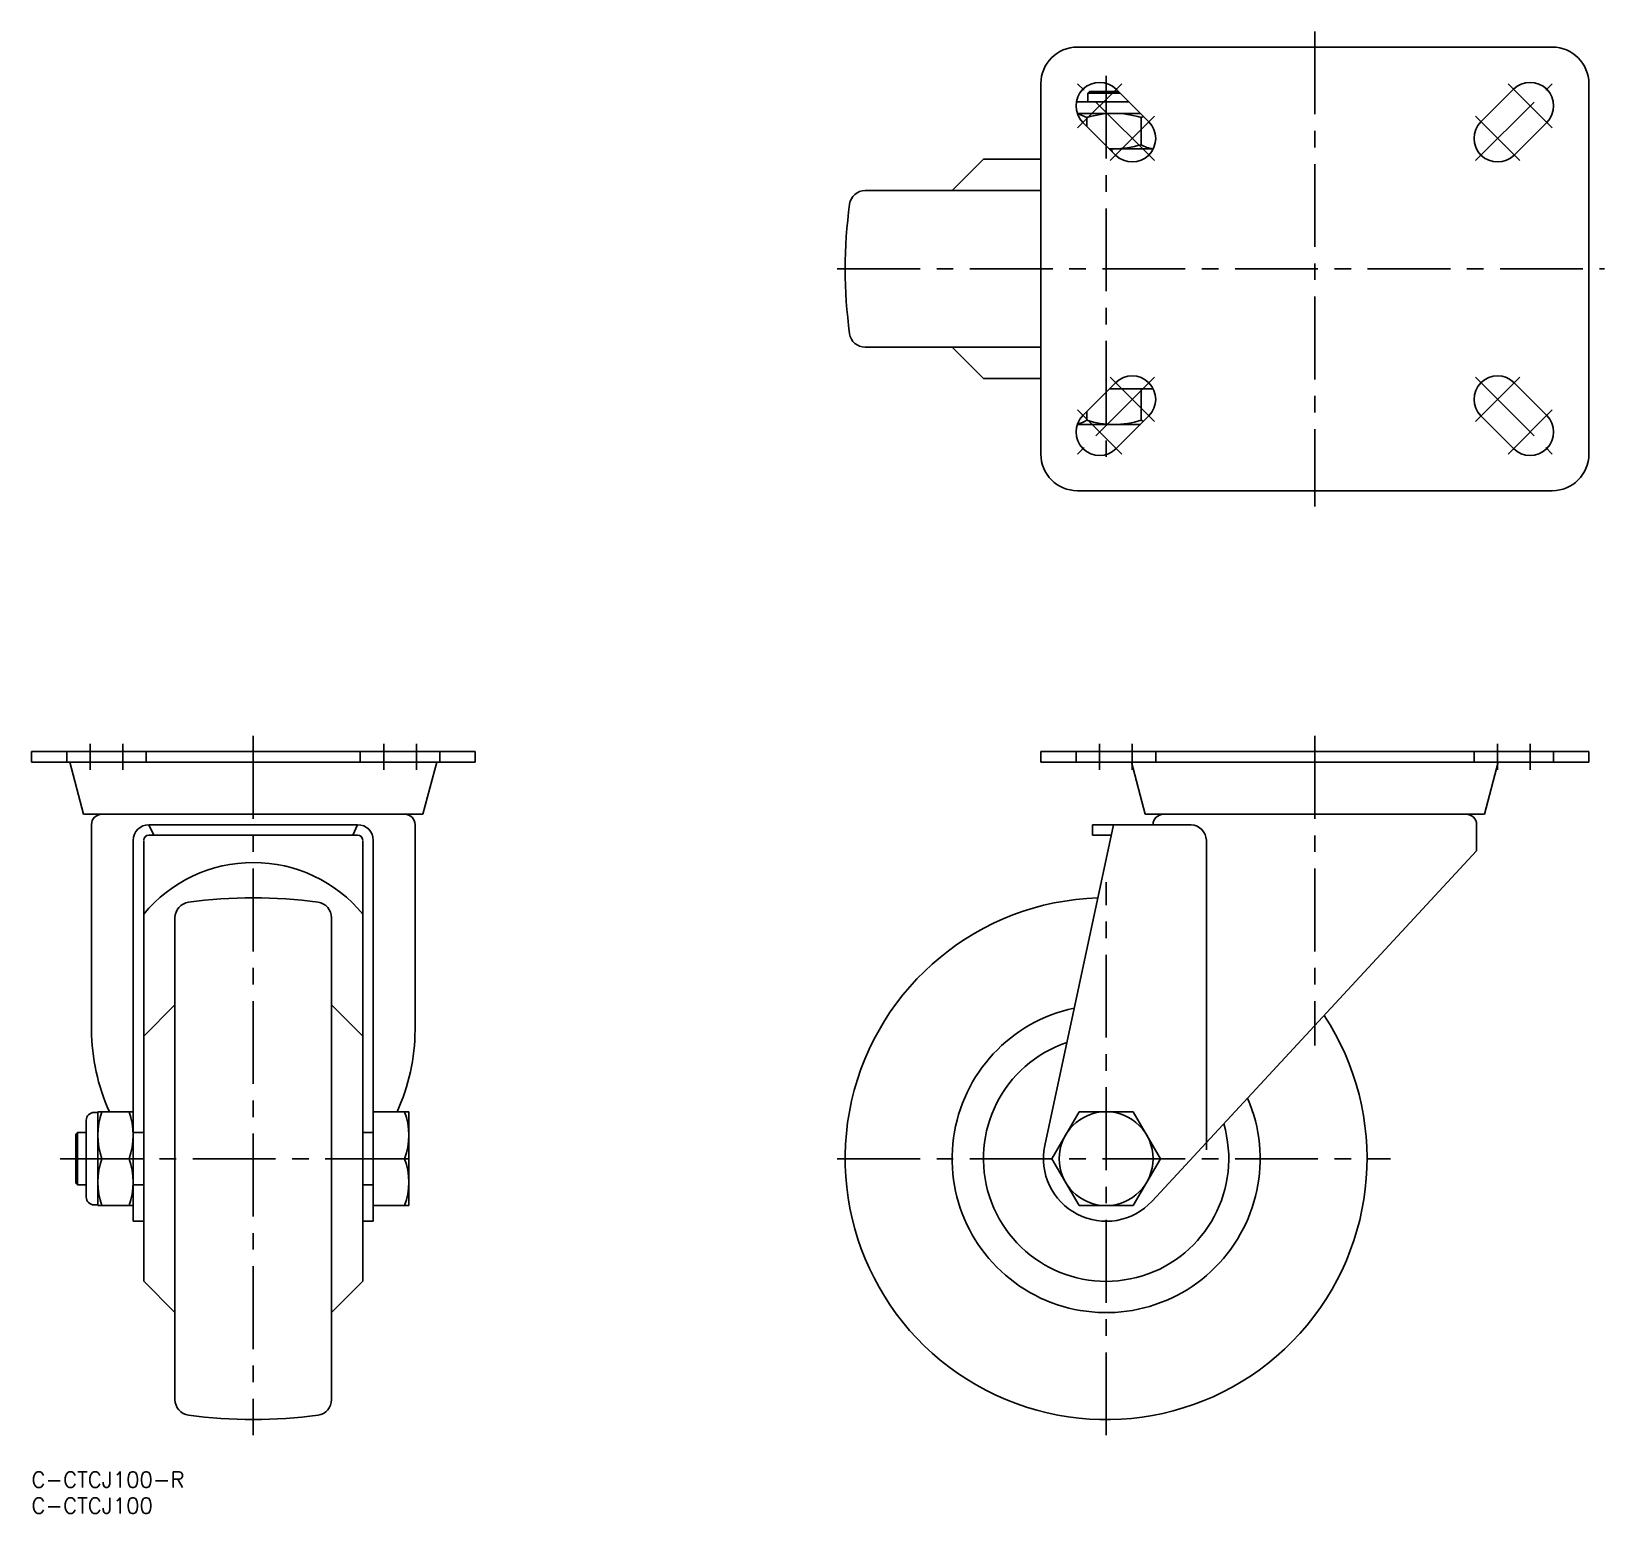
# Model space of a CAD drawing. Extents: x 0 to 301, y -8 to 276.
import ezdxf

# ---------------------------------------------------------------- set-up
doc = ezdxf.new("R2010")
doc.units = 0
doc.header["$LTSCALE"] = 0.5
doc.linetypes.add('CENTER', pattern=[50.8, 31.75, -6.35, 6.35, -6.35])
doc.linetypes.add('DASHED', pattern=[19.05, 12.7, -6.35])
for name, color, linetype in [('MSM_CENTER', 1, 'CENTER'), ('MSM_CONTINUOUS', 7, 'CONTINUOUS'), ('MSM_DASHED', 4, 'DASHED'), ('MSM_PART_NUMBER', 7, 'CONTINUOUS')]:
    doc.layers.add(name, color=color, linetype=linetype)
doc.styles.get("Standard").update_dxf_attribs({"font": 'txt.shx', "height": 3, "bigfont": 'bigfont.shx'})

msp = doc.modelspace()

# ---------------------------------------------------------------- linework, layer by layer
at = {"layer": 'MSM_CENTER'}
for p, q in [((245.91, 276), (245.91, 185)), ((215.16, 251.26), (200.42, 265.99)), ((208.91, 265.99), (200.42, 257.51)), ((205.91, 267.5), (205.91, 193.05)), ((276.67, 251.26), (291.41, 265.99)), ((282.92, 265.99), (291.41, 257.51)), ((215.16, 259.74), (206.67, 251.26)), ((276.67, 259.74), (285.16, 251.26)), ((154.41, 230.5), (301.41, 230.5)), ((215.16, 209.74), (200.42, 195.01)), ((215.16, 201.26), (206.67, 209.74)), ((276.67, 209.74), (291.41, 195.01)), ((276.67, 201.26), (285.16, 209.74)), ((208.91, 195.01), (200.42, 203.49)), ((282.92, 195.01), (291.41, 203.49)), ((11.25, 139.5), (11.25, 134.5)), ((17.5, 139.5), (17.5, 134.5)), ((42.5, 141), (42.5, 7)), ((67.5, 139.5), (67.5, 134.5)), ((73.75, 139.5), (73.75, 134.5)), ((204.66, 139.5), (204.66, 134.5)), ((210.91, 139.5), (210.91, 134.5)), ((245.91, 141), (245.91, 81.7)), ((280.91, 139.5), (280.91, 134.5)), ((287.16, 139.5), (287.16, 134.5)), ((205.91, 7), (205.91, 113)), ((5.5, 60), (75.3, 60)), ((154.41, 60), (260.41, 60))]:
    msp.add_line(p, q, dxfattribs=at)
at = {"layer": 'MSM_CONTINUOUS'}
for p, q in [((291.41, 273), (200.41, 273)), ((193.41, 266), (193.41, 195)), ((298.41, 195), (298.41, 266)), ((210.28, 262.5), (200.23, 262.5)), ((202.71, 264.5), (202.41, 264.2)), ((208.58, 264.2), (202.41, 264.2)), ((202.41, 264.2), (202.41, 262.5)), ((208.28, 264.5), (202.71, 264.5)), ((214.1, 258.68), (207.85, 264.93)), ((283.98, 264.93), (277.73, 258.68)), ((212.48, 260.3), (200.4, 260.3)), ((202.22, 259.5), (202.22, 257.83)), ((213.05, 259.73), (212.61, 259.5)), ((212.61, 259.5), (212.61, 254.3)), ((201.48, 258.57), (207.73, 252.32)), ((284.1, 252.32), (290.35, 258.57)), ((206.51, 253.53), (206.65, 253.52)), ((206.55, 253.5), (214.94, 253.5)), ((206.65, 253.52), (207.41, 253.5)), ((182.41, 251.5), (176.41, 245.5)), ((193.41, 251.5), (182.41, 251.5)), ((193.41, 245.5), (159.74, 245.5)), ((193.41, 215.5), (159.74, 215.5)), ((176.41, 215.5), (182.41, 209.5)), ((193.41, 209.5), (182.41, 209.5)), ((207.73, 208.68), (201.48, 202.43)), ((290.35, 202.43), (284.1, 208.68)), ((206.55, 207.5), (214.94, 207.5)), ((212.61, 207.5), (212.61, 201.5)), ((202.22, 203.17), (202.22, 201.5)), ((207.85, 196.07), (214.1, 202.32)), ((277.73, 202.32), (283.98, 196.07)), ((212.48, 200.7), (200.4, 200.7)), ((212.61, 201.5), (213.05, 201.27)), ((200.41, 188), (291.41, 188)), ((0, 138), (0, 136)), ((0, 138), (85, 138)), ((0, 136), (85, 136)), ((7.35, 136), (10, 126)), ((75, 126), (77.65, 136)), ((85, 138), (85, 136)), ((193.41, 138), (298.41, 138)), ((193.41, 138), (193.41, 136)), ((193.41, 136), (298.41, 136)), ((210.76, 136), (213.41, 126)), ((278.41, 126), (281.06, 136)), ((298.41, 138), (298.41, 136)), ((75, 126), (10, 126)), ((11.5, 124), (11.5, 84.7)), ((22.5, 124), (62.5, 124)), ((23.43, 122), (22.5, 124)), ((62.5, 124), (61.57, 122)), ((73.5, 84.7), (73.5, 124)), ((207.31, 124), (194.18, 62.51)), ((203.31, 124), (203.31, 122)), ((203.31, 124), (222.23, 124)), ((278.41, 126), (213.41, 126)), ((276.91, 119), (276.91, 124)), ((19.5, 48), (19.5, 121)), ((21.5, 121), (21.5, 36.5)), ((22.5, 122), (62.5, 122)), ((63.5, 121), (63.5, 36.5)), ((65.5, 121), (65.5, 48)), ((203.31, 122), (206.93, 122)), ((225.13, 61.7), (225.13, 121)), ((214.72, 51.85), (276.91, 119)), ((27.5, 106.17), (27.5, 13.83)), ((57.5, 106.17), (57.5, 13.83)), ((27.5, 89.5), (21.5, 83.5)), ((63.5, 83.5), (57.5, 89.5)), ((10.5, 67.35), (10.5, 52.65)), ((12.7, 68.85), (12, 68.85)), ((12.7, 69), (12.7, 51)), ((12.7, 69), (19.5, 69)), ((65.5, 69), (72.3, 69)), ((72.3, 69), (72.3, 51)), ((195.52, 60), (200.72, 69)), ((200.72, 69), (211.11, 69)), ((211.11, 69), (216.31, 60)), ((8.8, 65), (8.5, 64.7)), ((8.5, 64.7), (8.5, 55.3)), ((10.5, 65), (8.8, 65)), ((8.8, 65), (8.8, 55)), ((13.5, 60), (18.7, 60)), ((65.5, 60), (71.5, 60)), ((200.72, 51), (195.52, 60)), ((216.31, 60), (211.11, 51)), ((8.5, 55.3), (8.8, 55)), ((8.8, 55), (10.5, 55)), ((12, 51.15), (12.7, 51.15)), ((19.5, 51), (12.7, 51)), ((72.3, 51), (65.5, 51)), ((211.11, 51), (200.72, 51)), ((19.5, 48), (21.5, 48)), ((63.5, 48), (65.5, 48)), ((21.5, 36.5), (27.5, 30.5)), ((57.5, 30.5), (63.5, 36.5))]:
    msp.add_line(p, q, dxfattribs=at)
msp.add_circle((205.91, 60), 9, dxfattribs=at)
for centre, radius, start, end in [((200.41, 266), 7, 90, 180), ((291.41, 266), 7, 0, 90), ((204.66, 261.75), 4.5, 45, 225), ((287.16, 261.75), 4.5, 315, 135), ((198.77, 253.52), 6.9, 60.0191, 76.0062), ((207.41, 243.1), 17.2, 72.412, 107.588), ((210.91, 255.5), 4.5, 225, 45), ((280.91, 255.5), 4.5, 135, 315), ((206.74, 253.35), 0.146, 43.359, 87.0234), ((205.9, 252.73), 1.2, 12.5841, 37.5763), ((207.26, 271.69), 18.19, 270.4826, 287.1054), ((215.46, 258.84), 5.36, 237.8732, 264.2932), ((159.74, 242.5), 3, 90, 172.0719), ((245.91, 230.5), 90, 172.0719, 187.9281), ((159.74, 218.5), 3, 187.9281, 270), ((210.91, 205.5), 4.5, 315, 135), ((280.91, 205.5), 4.5, 45, 225), ((204.66, 199.25), 4.5, 135, 315), ((287.16, 199.25), 4.5, 225, 45), ((198.78, 207.44), 6.86, 284.1974, 300.0587), ((207.41, 217.9), 17.2, 252.412, 287.588), ((200.41, 195), 7, 180, 270), ((291.41, 195), 7, 270, 0), ((13.5, 124), 2, 90, 180), ((22.5, 121), 3, 90, 180), ((62.5, 121), 3, 0, 90), ((71.5, 124), 2, 0, 90), ((216.91, 124), 2, 90, 180), ((222, 120.88), 3.13, 2.2585, 85.8158), ((274.91, 124), 2, 0, 90), ((22.5, 121), 1, 90, 175), ((62.5, 121), 1, 5, 90), ((42.5, 89.6), 27.16, 39.3708, 140.6292), ((30.5, 106.17), 3, 97.9281, 180), ((42.5, 20), 90, 82.0719, 97.9281), ((54.5, 106.17), 3, 0, 82.0719), ((205.91, 60), 50, 91.8291, 33.3086), ((205.91, 60), 29.5, 101.9452, 23.1924), ((50.07, 84.92), 38.57, 180.3259, 204.3811), ((34.93, 84.92), 38.57, 335.6189, 359.6741), ((205.91, 60), 23.5, 108.6489, 16.4888), ((12, 67.35), 1.5, 90, 180), ((25.7, 64.5), 13, 159.7438, 200.2562), ((6.5, 64.5), 13, 339.7438, 20.2562), ((59.3, 64.5), 13, 339.7438, 20.2562), ((205.91, 60), 12, 167.9425, 317.1951), ((25.7, 55.5), 13, 159.7438, 200.2562), ((6.5, 55.5), 13, 339.7438, 20.2562), ((59.3, 55.5), 13, 339.7438, 20.2562), ((12, 52.65), 1.5, 180, 270), ((30.5, 13.83), 3, 180, 262.0719), ((54.5, 13.83), 3, 277.9281, 0), ((42.5, 100), 90, 262.0719, 277.9281)]:
    msp.add_arc(centre, radius, start, end, dxfattribs=at)
at = {"layer": 'MSM_DASHED'}
for p, q in [((6.75, 138), (6.75, 136)), ((22, 136), (22, 138)), ((63, 138), (63, 136)), ((78.25, 136), (78.25, 138)), ((200.16, 138), (200.16, 136)), ((215.41, 136), (215.41, 138)), ((276.41, 138), (276.41, 136)), ((291.66, 136), (291.66, 138)), ((21.5, 65), (19.5, 65)), ((65.5, 65), (63.5, 65)), ((19.5, 55), (21.5, 55)), ((63.5, 55), (65.5, 55))]:
    msp.add_line(p, q, dxfattribs=at)

# ---------------------------------------------------------------- texts
at = {"layer": 'MSM_PART_NUMBER'}
for s, p in [('C-CTCJ100-R', (0, -3)), ('C-CTCJ100', (0, -8))]:
    msp.add_text(s, height=3, dxfattribs=at).set_placement(p)

doc.saveas('drawing.dxf')
